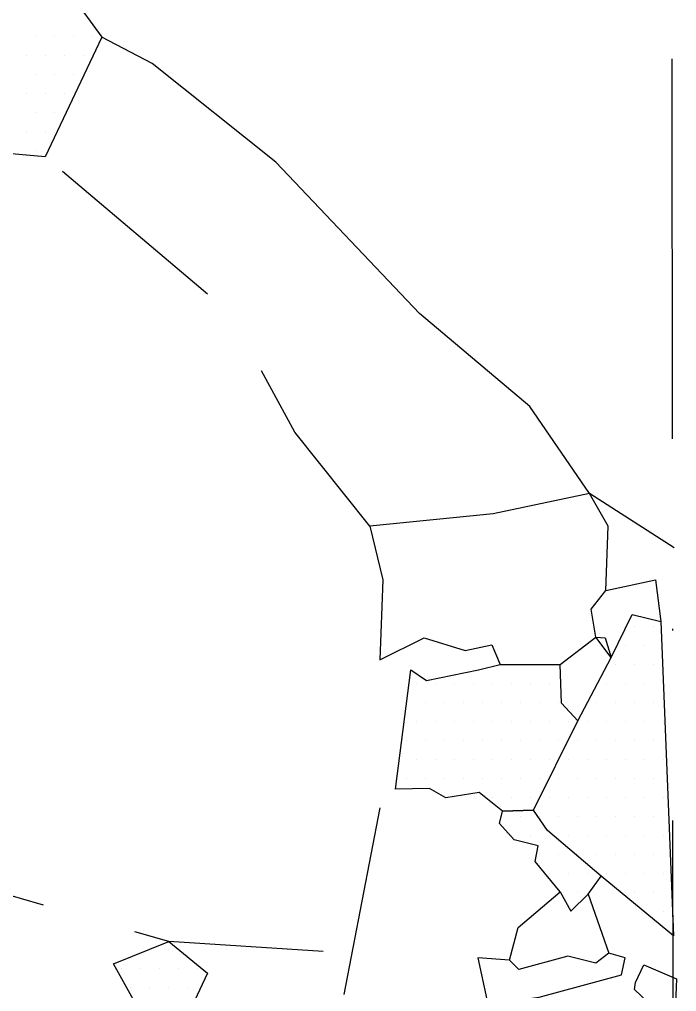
# Model space of a CAD drawing. Header units: metres. Extents: x 193 to 341, y -1908 to -1626.
# Drawn here: x 297 to 340.2, y -1794 to -1730.1 of the extents above; entities that cross this region are included whole.
import ezdxf

# ---------------------------------------------------------------- set-up
doc = ezdxf.new("R2010")
doc.units = ezdxf.units.M
doc.header["$LTSCALE"] = 25
doc.header["$MEASUREMENT"] = 0
doc.linetypes.add('GESTRICHELT', pattern=[0.75, 0.5, -0.25])
doc.linetypes.add('STRICHPUNKTX2', pattern=[2, 1, -0.5, 0, -0.5])
doc.layers.get('0').update_dxf_attribs({"linetype": 'CONTINUOUS'})
for name, color, linetype in [('BEFUND', 1, 'CONTINUOUS'), ('BEFUND_UNSICHER', 1, 'GESTRICHELT'), ('GRABUNGSGRENZE', 3, 'STRICHPUNKTX2'), ('STEINE', 4, 'CONTINUOUS'), ('STEINESCHRAFF', 4, 'CONTINUOUS')]:
    doc.layers.add(name, color=color, linetype=linetype)

# ---------------------------------------------------------------- blocks, each defined once
blk = doc.blocks.new('*X16')
at = {"color": 0}
for p, q in [((337.5, -1770), (337.5, -1770)), ((338.75, -1770), (338.75, -1770)), ((336.875, -1771.25), (336.875, -1771.25)), ((338.125, -1771.25), (338.125, -1771.25)), ((336.25, -1772.5), (336.25, -1772.5)), ((337.5, -1772.5), (337.5, -1772.5)), ((338.75, -1772.5), (338.75, -1772.5)), ((323.125, -1773.75), (323.125, -1773.75)), ((324.375, -1773.75), (324.375, -1773.75)), ((325.625, -1773.75), (325.625, -1773.75)), ((326.875, -1773.75), (326.875, -1773.75)), ((328.125, -1773.75), (328.125, -1773.75)), ((329.375, -1773.75), (329.375, -1773.75)), ((330.625, -1773.75), (330.625, -1773.75)), ((331.875, -1773.75), (331.875, -1773.75)), ((335.625, -1773.75), (335.625, -1773.75)), ((336.875, -1773.75), (336.875, -1773.75)), ((338.125, -1773.75), (338.125, -1773.75)), ((339.375, -1773.75), (339.375, -1773.75)), ((323.75, -1775), (323.75, -1775)), ((325, -1775), (325, -1775)), ((326.25, -1775), (326.25, -1775)), ((327.5, -1775), (327.5, -1775)), ((328.75, -1775), (328.75, -1775)), ((330, -1775), (330, -1775)), ((331.25, -1775), (331.25, -1775)), ((332.5, -1775), (332.5, -1775)), ((335, -1775), (335, -1775)), ((336.25, -1775), (336.25, -1775)), ((337.5, -1775), (337.5, -1775)), ((338.75, -1775), (338.75, -1775)), ((323.125, -1776.25), (323.125, -1776.25)), ((324.375, -1776.25), (324.375, -1776.25)), ((325.625, -1776.25), (325.625, -1776.25)), ((326.875, -1776.25), (326.875, -1776.25)), ((328.125, -1776.25), (328.125, -1776.25)), ((329.375, -1776.25), (329.375, -1776.25)), ((330.625, -1776.25), (330.625, -1776.25)), ((331.875, -1776.25), (331.875, -1776.25)), ((333.125, -1776.25), (333.125, -1776.25)), ((334.375, -1776.25), (334.375, -1776.25)), ((335.625, -1776.25), (335.625, -1776.25)), ((336.875, -1776.25), (336.875, -1776.25)), ((338.125, -1776.25), (338.125, -1776.25)), ((339.375, -1776.25), (339.375, -1776.25)), ((322.5, -1777.5), (322.5, -1777.5)), ((323.75, -1777.5), (323.75, -1777.5)), ((325, -1777.5), (325, -1777.5)), ((326.25, -1777.5), (326.25, -1777.5)), ((327.5, -1777.5), (327.5, -1777.5)), ((328.75, -1777.5), (328.75, -1777.5)), ((330, -1777.5), (330, -1777.5)), ((331.25, -1777.5), (331.25, -1777.5)), ((332.5, -1777.5), (332.5, -1777.5)), ((333.75, -1777.5), (333.75, -1777.5)), ((335, -1777.5), (335, -1777.5)), ((336.25, -1777.5), (336.25, -1777.5)), ((337.5, -1777.5), (337.5, -1777.5)), ((338.75, -1777.5), (338.75, -1777.5)), ((323.125, -1778.75), (323.125, -1778.75)), ((324.375, -1778.75), (324.375, -1778.75)), ((325.625, -1778.75), (325.625, -1778.75)), ((326.875, -1778.75), (326.875, -1778.75)), ((328.125, -1778.75), (328.125, -1778.75)), ((329.375, -1778.75), (329.375, -1778.75)), ((330.625, -1778.75), (330.625, -1778.75)), ((331.875, -1778.75), (331.875, -1778.75)), ((333.125, -1778.75), (333.125, -1778.75)), ((334.375, -1778.75), (334.375, -1778.75)), ((335.625, -1778.75), (335.625, -1778.75)), ((336.875, -1778.75), (336.875, -1778.75)), ((338.125, -1778.75), (338.125, -1778.75)), ((339.375, -1778.75), (339.375, -1778.75)), ((322.5, -1780), (322.5, -1780)), ((323.75, -1780), (323.75, -1780)), ((325, -1780), (325, -1780)), ((326.25, -1780), (326.25, -1780)), ((327.5, -1780), (327.5, -1780)), ((328.75, -1780), (328.75, -1780)), ((330, -1780), (330, -1780)), ((331.25, -1780), (331.25, -1780)), ((332.5, -1780), (332.5, -1780)), ((333.75, -1780), (333.75, -1780)), ((335, -1780), (335, -1780)), ((336.25, -1780), (336.25, -1780)), ((337.5, -1780), (337.5, -1780)), ((338.75, -1780), (338.75, -1780)), ((328.125, -1781.25), (328.125, -1781.25)), ((329.375, -1781.25), (329.375, -1781.25)), ((330.625, -1781.25), (330.625, -1781.25)), ((331.875, -1781.25), (331.875, -1781.25)), ((333.125, -1781.25), (333.125, -1781.25)), ((334.375, -1781.25), (334.375, -1781.25)), ((335.625, -1781.25), (335.625, -1781.25)), ((336.875, -1781.25), (336.875, -1781.25)), ((338.125, -1781.25), (338.125, -1781.25)), ((339.375, -1781.25), (339.375, -1781.25)), ((328.75, -1782.5), (328.75, -1782.5)), ((330, -1782.5), (330, -1782.5)), ((331.25, -1782.5), (331.25, -1782.5)), ((332.5, -1782.5), (332.5, -1782.5)), ((333.75, -1782.5), (333.75, -1782.5)), ((335, -1782.5), (335, -1782.5)), ((336.25, -1782.5), (336.25, -1782.5)), ((337.5, -1782.5), (337.5, -1782.5)), ((338.75, -1782.5), (338.75, -1782.5)), ((329.375, -1783.75), (329.375, -1783.75)), ((330.625, -1783.75), (330.625, -1783.75)), ((331.875, -1783.75), (331.875, -1783.75)), ((333.125, -1783.75), (333.125, -1783.75)), ((334.375, -1783.75), (334.375, -1783.75)), ((335.625, -1783.75), (335.625, -1783.75)), ((336.875, -1783.75), (336.875, -1783.75)), ((338.125, -1783.75), (338.125, -1783.75)), ((339.375, -1783.75), (339.375, -1783.75)), ((331.25, -1785), (331.25, -1785)), ((332.5, -1785), (332.5, -1785)), ((333.75, -1785), (333.75, -1785)), ((335, -1785), (335, -1785)), ((336.25, -1785), (336.25, -1785)), ((337.5, -1785), (337.5, -1785)), ((338.75, -1785), (338.75, -1785)), ((331.875, -1786.25), (331.875, -1786.25)), ((333.125, -1786.25), (333.125, -1786.25)), ((334.375, -1786.25), (334.375, -1786.25)), ((335.625, -1786.25), (335.625, -1786.25)), ((336.875, -1786.25), (336.875, -1786.25)), ((338.125, -1786.25), (338.125, -1786.25)), ((339.375, -1786.25), (339.375, -1786.25)), ((333.75, -1787.5), (333.75, -1787.5)), ((337.5, -1787.5), (337.5, -1787.5)), ((338.75, -1787.5), (338.75, -1787.5)), ((338.125, -1788.75), (338.125, -1788.75)), ((339.375, -1788.75), (339.375, -1788.75)), ((340, -1790), (340, -1790)), ((305.625, -1791.25), (305.625, -1791.25)), ((306.875, -1791.25), (306.875, -1791.25)), ((303.75, -1792.5), (303.75, -1792.5)), ((305, -1792.5), (305, -1792.5)), ((306.25, -1792.5), (306.25, -1792.5)), ((307.5, -1792.5), (307.5, -1792.5)), ((308.75, -1792.5), (308.75, -1792.5)), ((304.375, -1793.75), (304.375, -1793.75)), ((305.625, -1793.75), (305.625, -1793.75)), ((306.875, -1793.75), (306.875, -1793.75)), ((308.125, -1793.75), (308.125, -1793.75))]:
    blk.add_line(p, q, dxfattribs=at)
blk = doc.blocks.new('*X17')
at = {"color": 0}
for p, q in [((298.125, -1731.25), (298.125, -1731.25)), ((299.375, -1731.25), (299.375, -1731.25)), ((300.625, -1731.25), (300.625, -1731.25)), ((301.875, -1731.25), (301.875, -1731.25)), ((297.5, -1732.5), (297.5, -1732.5)), ((298.75, -1732.5), (298.75, -1732.5)), ((300, -1732.5), (300, -1732.5)), ((301.25, -1732.5), (301.25, -1732.5)), ((298.125, -1733.75), (298.125, -1733.75)), ((299.375, -1733.75), (299.375, -1733.75)), ((300.625, -1733.75), (300.625, -1733.75)), ((297.5, -1735), (297.5, -1735)), ((298.75, -1735), (298.75, -1735)), ((300, -1735), (300, -1735)), ((298.125, -1736.25), (298.125, -1736.25)), ((299.375, -1736.25), (299.375, -1736.25)), ((297.5, -1737.5), (297.5, -1737.5)), ((298.75, -1737.5), (298.75, -1737.5)), ((298.125, -1738.75), (298.125, -1738.75))]:
    blk.add_line(p, q, dxfattribs=at)

msp = doc.modelspace()

# ---------------------------------------------------------------- linework, layer by layer
at = {"layer": 'BEFUND'}
msp.add_lwpolyline([(340.087, -1764.86), (334.523, -1761.288), (330.592, -1755.571), (323.343, -1749.446), (313.898, -1739.493), (305.781, -1733.011), (302.463, -1731.276)], dxfattribs=at)
at = {"layer": 'BEFUND_UNSICHER', "flags": 128}
for points in [[(317.017, -1791.406), (306.859, -1790.744), (286.746, -1784.926), (270.258, -1779.415), (255.454, -1771.147), (237.689, -1757.979), (224.824, -1744.606), (206.038, -1732.51)], [(320.077, -1763.433), (315.143, -1757.257), (310.923, -1749.462), (298.738, -1739.137)], [(320.743, -1781.962), (317.886, -1796.817), (312.629, -1810.6), (312.478, -1829.946), (313.347, -1846.893)]]:
    msp.add_lwpolyline(points, dxfattribs=at)
at = {"layer": 'GRABUNGSGRENZE', "flags": 128}
msp.add_lwpolyline([(340.152, -1907.993), (339.819, -1625.658), (332.928, -1630.764), (282.852, -1629.645), (211.542, -1637.411), (198.831, -1638.944)], dxfattribs=at)
at = {"layer": 'STEINE'}
for points in [[(291.795, -1738.525), (291.182, -1730.103), (296.899, -1725.253), (299.4, -1728.111), (300.523, -1728.571), (302.463, -1731.276), (298.738, -1739.137), (291.795, -1738.525)], [(335.596, -1767.668), (335.748, -1763.431), (334.523, -1761.288), (328.193, -1762.615), (320.077, -1763.433), (320.945, -1766.955), (320.742, -1772.213), (323.651, -1770.783), (326.357, -1771.6), (328.092, -1771.242), (328.654, -1772.518)], [(335.953, -1772.058), (334.932, -1770.731), (334.626, -1768.893), (335.596, -1767.668), (338.862, -1766.953), (339.22, -1769.71)], [(340.039, -1790.383), (335.291, -1786.453), (331.769, -1783.442), (330.85, -1782.115), (333.759, -1776.244), (335.953, -1772.058), (337.331, -1769.25), (339.22, -1769.71), (340.039, -1790.383)], [(333.759, -1776.244), (332.687, -1775.07), (332.584, -1772.518), (334.932, -1770.731), (335.545, -1770.782), (335.953, -1772.058)], [(330.85, -1782.115), (328.808, -1782.166), (327.276, -1780.941), (325.081, -1781.298), (324.009, -1780.686), (321.763, -1780.737), (322.784, -1772.876), (323.805, -1773.591), (327.225, -1772.876), (328.654, -1772.518), (332.584, -1772.518)], [(332.586, -1787.474), (330.952, -1785.484), (331.156, -1784.463), (329.574, -1784.054), (328.604, -1782.983), (328.808, -1782.166), (330.85, -1782.115)], [(334.423, -1787.627), (335.291, -1786.453)], [(329.268, -1791.967), (327.175, -1791.814), (327.839, -1794.876), (331.208, -1794.417), (336.619, -1792.936), (336.874, -1791.813), (335.802, -1791.507), (334.934, -1792.17), (333.097, -1791.711), (329.881, -1792.579), (329.268, -1791.967), (329.83, -1789.823), (332.586, -1787.474), (333.301, -1788.75), (334.423, -1787.627), (335.802, -1791.507)], [(304.664, -1794.777), (303.235, -1792.224), (306.859, -1790.744), (309.412, -1792.836), (307.881, -1796.103), (304.664, -1794.777)], [(337.538, -1793.446), (338.099, -1792.272), (340.243, -1793.191), (340.09, -1797.019), (338.814, -1795.182), (337.487, -1793.906), (337.538, -1793.446)]]:
    msp.add_lwpolyline(points, dxfattribs=at)

# ---------------------------------------------------------------- block references
at = {"layer": 'STEINESCHRAFF'}
for name in ['*X17', '*X16']:
    msp.add_blockref(name, (0, 0), dxfattribs=at)

doc.saveas('drawing.dxf')
